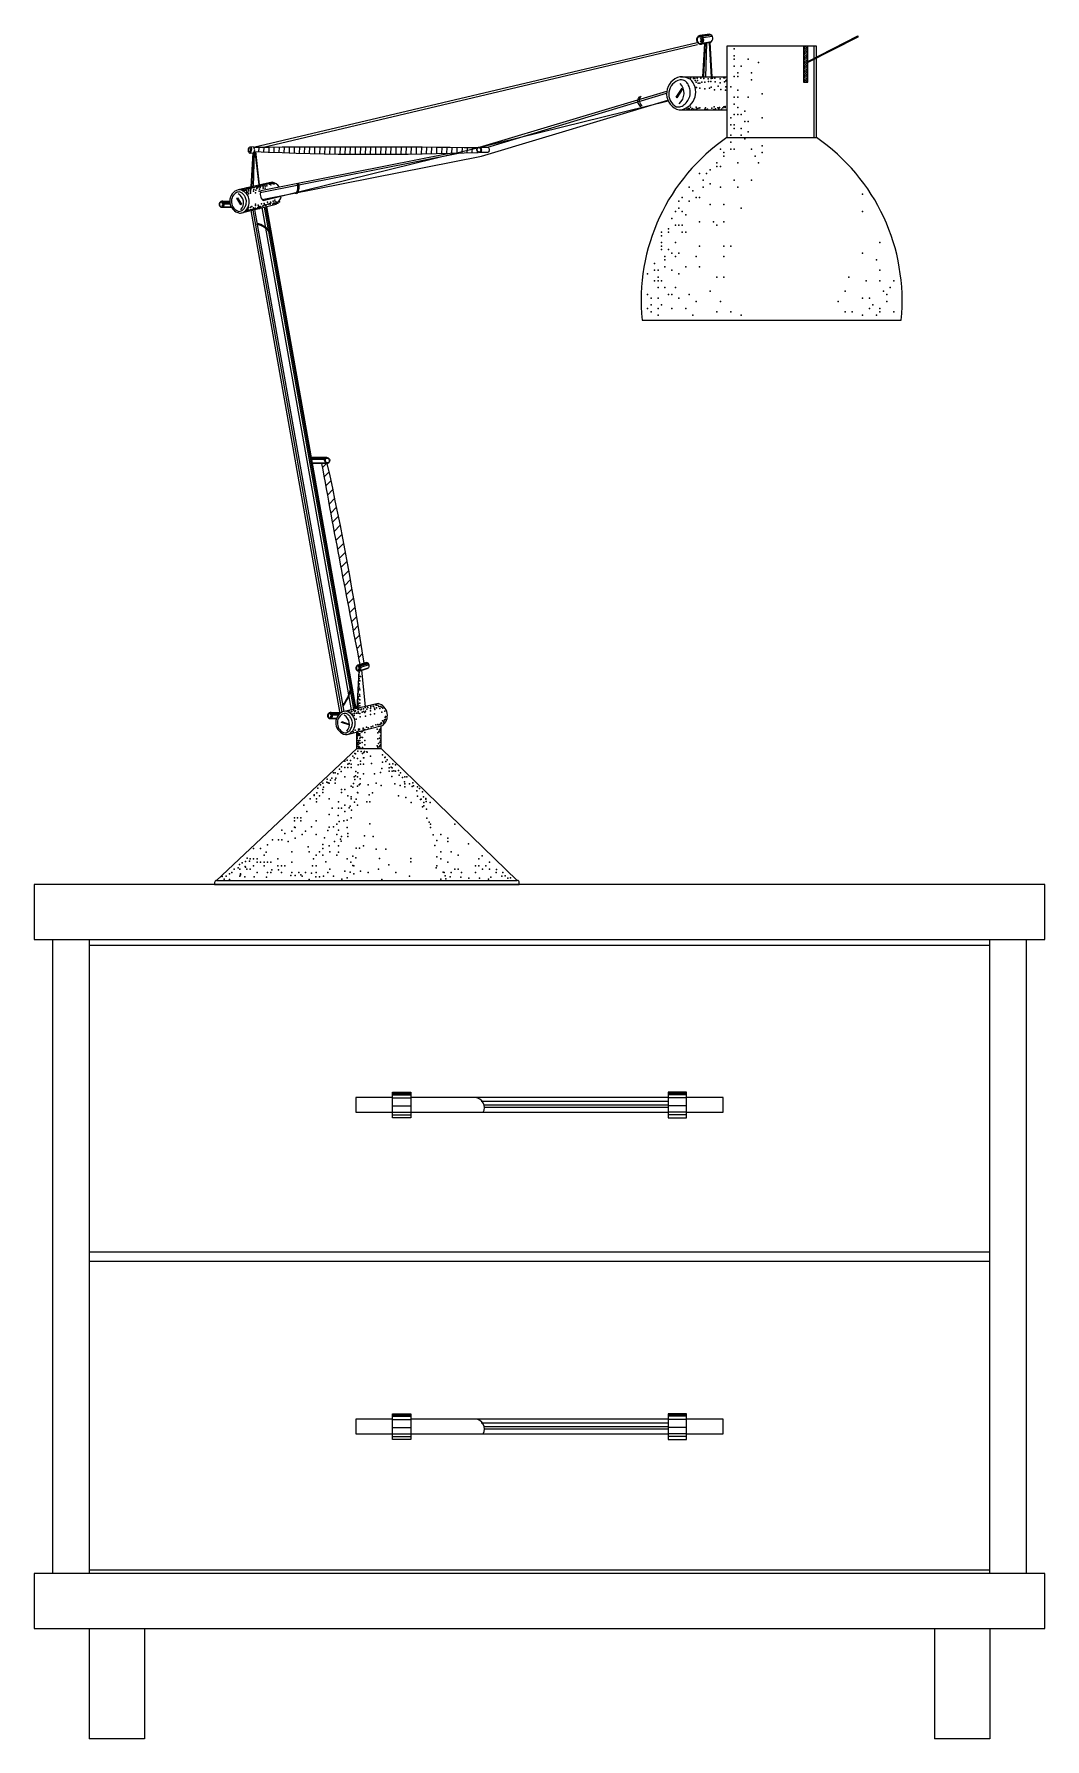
# Model space of a CAD drawing. Header units: millimetres. Extents: x 3060 to 28796, y 18778 to 36190.
# Drawn here: x 12075 to 12625, y 34043 to 34971 of the extents above; entities that cross this region are included whole.
import ezdxf

# ---------------------------------------------------------------- set-up
doc = ezdxf.new("R2010")
doc.units = ezdxf.units.MM

# ---------------------------------------------------------------- blocks, each defined once
blk = doc.blocks.new('A$C272975BB')
h = blk.add_hatch()
h.set_pattern_fill('ANSI31', color=256, scale=5.526549, style=0)
h.set_pattern_definition([(45, (-8969.81595, -5411.5748), (-0.488482534, 0.488482534), [])])
h.paths.add_polyline_path([(418.73, 901.59), (420.94, 901.59), (420.94, 921.27), (418.73, 921.27)])
h = blk.add_hatch()
h.set_pattern_fill('ANSI31', color=256, scale=22.106196, angle=42.76135, style=0)
h.set_pattern_definition([(87.761353, (-9195.548, -5055.1902), (-2.76116556, 0.10793855), [])])
h.paths.add_polyline_path([(241.7, 863.43, -0.487368), (241.26, 865.86, 0.006326), (119.73, 866.06, -0.258695), (119.58, 863.99), (119.58, 863.91, 0.020675)])
h = blk.add_hatch()
h.set_pattern_fill('ANSI31', color=256, scale=33.159294, style=0)
h.set_pattern_definition([(45, (-8957.1037, -5375.896), (-2.9308952, 2.9308952), [])])
h.paths.add_polyline_path([(159.53, 694.08, -0.018609), (159.4, 694.11), (156.46, 694.11, 0.005294), (177.25, 584.71), (179.51, 585.38, 0.018598)])
for p, q in [((119.36, 866.31), (360.84, 923.31)), ((124.18, 866.11), (361.05, 922.22)), ((362.47, 927.1), (362.46, 927.03)), ((362.96, 926.9), (367.94, 927.66)), ((363.41, 926.6), (368.4, 927.35)), ((363.55, 922.84), (368.61, 923.75)), ((364.74, 922.64), (363.71, 904.49)), ((363.98, 925.93), (368.95, 926.69)), ((365.14, 922.81), (364.21, 904.55)), ((364.76, 927.44), (364.76, 927.43)), ((365.83, 922.91), (365.41, 904.55)), ((367.31, 923.14), (368.38, 904.44)), ((367.63, 923.25), (368.7, 904.55)), ((424.26, 921.27), (424.26, 871.53)), ((351.76, 904.55), (376.95, 904.55)), ((124.55, 837.29), (345.04, 891.41)), ((242.31, 866.3), (344.25, 896.74)), ((243.39, 861.43), (344.88, 891.79)), ((246.85, 866.22), (344.16, 895.74)), ((351.37, 886.59), (376.95, 886.59)), ((118.97, 863.14), (117.92, 844.63)), ((119.3, 863.19), (118.26, 844.76)), ((119.69, 863.65), (119.16, 844.92)), ((120.16, 863.88), (122.31, 845.69)), ((120.38, 863.87), (122.52, 845.69)), ((123.08, 841.67), (230.95, 863.06)), ((123.4, 842.72), (225.16, 862.9)), ((376.95, 871.53), (425.68, 871.53)), ((124.08, 837.77), (243.39, 861.43)), ((102.22, 836.88), (106.47, 836.88)), ((102.86, 836.64), (106.48, 836.64)), ((103.23, 836.2), (106.51, 836.2)), ((103.47, 835.52), (106.66, 835.52)), ((117.85, 831.78), (166.38, 558.03)), ((118.94, 832.06), (167.41, 558.77)), ((120, 832.33), (168.44, 559.18)), ((123.97, 833.35), (172.49, 560.1)), ((125.25, 833.67), (173.77, 560.39)), ((125.98, 833.86), (174.51, 560.56)), ((126.45, 833.98), (174.98, 560.67)), ((159.35, 697.39), (150.7, 697.39)), ((158.8, 697.22), (150.73, 697.22)), ((158.49, 696.93), (150.79, 696.93)), ((158.16, 696.32), (150.89, 696.32)), ((158.99, 694.27), (151.26, 694.27)), ((159.62, 694.11), (151.29, 694.11)), ((176.62, 584.4), (181.13, 585.75)), ((176.95, 584.26), (181.46, 585.61)), ((177.4, 583.92), (181.89, 585.27)), ((177.76, 583.35), (182.24, 584.69)), ((176.6, 581.14), (175.58, 560.8)), ((177.35, 581.46), (181.84, 582.87)), ((178.14, 581.58), (180.19, 561.86)), ((161.19, 558.6), (166.29, 558.6)), ((161.83, 558.36), (166.29, 558.36)), ((162.19, 557.93), (166.29, 557.93)), ((162.43, 557.25), (165.62, 557.25)), ((175.59, 539.06), (175.59, 547.97)), ((188.85, 539.06), (188.85, 551.36)), ((175.59, 539.06), (188.85, 539.06)), ((550, 465), (0, 465)), ((0, 465), (0, 435)), ((99.32, 467.21), (262.91, 467.21)), ((550, 435), (550, 465)), ((0, 435), (550, 435)), ((10, 435), (10, 90)), ((30, 435), (30, 90)), ((30, 432), (520, 432)), ((520, 90), (520, 435)), ((540, 90), (540, 435)), ((195, 349), (175, 349)), ((175, 349), (175, 341)), ((194.96, 350.59), (205, 350.59)), ((195, 349), (195, 352)), ((195, 352), (205, 352)), ((195, 341), (195, 349)), ((195, 338), (195, 349)), ((195, 348.84), (205, 348.84)), ((195, 344.5), (205, 344.5)), ((195.08, 351.25), (205, 351.25)), ((205, 352), (205, 341)), ((275, 349), (205, 349)), ((243.18, 347.08), (345, 347.08)), ((244.54, 345.03), (345, 345.03)), ((245.1, 343.79), (345, 343.79)), ((345, 349), (275, 349)), ((355, 352), (345, 352)), ((345, 352), (345, 341)), ((354.92, 351.25), (345, 351.25)), ((355.04, 350.59), (345, 350.59)), ((355, 348.84), (345, 348.84)), ((355, 344.5), (345, 344.5)), ((355, 349), (355, 352)), ((355, 338), (355, 349)), ((355, 341), (355, 349)), ((375, 349), (355, 349)), ((375, 341), (375, 349)), ((175, 341), (195, 341)), ((195, 341), (205, 341)), ((195, 339.55), (205, 339.55)), ((205, 338), (195, 338)), ((205, 341), (345, 341)), ((205, 341), (205, 338)), ((355, 341), (345, 341)), ((345, 341), (345, 338)), ((355, 339.55), (345, 339.55)), ((345, 338), (355, 338)), ((355, 341), (375, 341)), ((30, 265), (520, 265)), ((30, 260), (520, 260)), ((195, 174), (195, 177)), ((195, 177), (205, 177)), ((205, 177), (205, 166)), ((355, 177), (345, 177)), ((345, 177), (345, 166)), ((355, 174), (355, 177)), ((195, 174), (175, 174)), ((175, 174), (175, 166)), ((194.96, 175.59), (205, 175.59)), ((195, 166), (195, 174)), ((195, 163), (195, 174)), ((195, 173.84), (205, 173.84)), ((195, 169.5), (205, 169.5)), ((195.08, 176.25), (205, 176.25)), ((275, 174), (205, 174)), ((243.18, 172.08), (345, 172.08)), ((244.54, 170.03), (345, 170.03)), ((245.1, 168.79), (345, 168.79)), ((345, 174), (275, 174)), ((354.92, 176.25), (345, 176.25)), ((355.04, 175.59), (345, 175.59)), ((355, 173.84), (345, 173.84)), ((355, 169.5), (345, 169.5)), ((355, 163), (355, 174)), ((375, 174), (355, 174)), ((355, 166), (355, 174)), ((375, 166), (375, 174)), ((175, 166), (195, 166)), ((195, 166), (205, 166)), ((195, 164.55), (205, 164.55)), ((205, 163), (195, 163)), ((205, 166), (345, 166)), ((205, 166), (205, 163)), ((345, 166), (345, 163)), ((355, 166), (345, 166)), ((355, 164.55), (345, 164.55)), ((345, 163), (355, 163)), ((355, 166), (375, 166)), ((550, 90), (0, 90)), ((0, 90), (0, 60)), ((30, 92), (520, 92)), ((550, 60), (550, 90)), ((0, 60), (550, 60)), ((30, 60), (30, 0)), ((60, 60), (60, 0)), ((490, 60), (490, 0)), ((520, 60), (520, 0)), ((60, 0), (30, 0)), ((520, 0), (490, 0))]:
    blk.add_line(p, q)
for points in [[(362.57, 922.34), (368.08, 923.33, 0.641064), (367.58, 927.81), (362.26, 927.03)], [(362.42, 926.58, 0.083661), (361.98, 926.55, 0.685038), (362.12, 922.67)], [(353.14, 902.8, 0.083661), (351.48, 902.96, 0.685038), (349.44, 888.19)], [(242.37, 863.63, -0.083661), (242.09, 863.6, -0.685038), (241.74, 866.07)], [(241.99, 866.34), (246.65, 866.31, -0.641064), (246.84, 863.42)], [(247.56, 864.22, -0.174695), (246.84, 863.42), (242.32, 863.33)], [(133.32, 844.69, 0.177444), (129.53, 847.29), (111.06, 843.06)], [(102.38, 836.54, 0.083661), (102.08, 836.58, 0.685038), (101.67, 833.89)], [(111.56, 841.88, 0.083661), (110.4, 841.71, 0.685038), (111.46, 831.3)], [(112.76, 830.47), (131.71, 835.33, 0.183148), (134.38, 839.25)], [(159.19, 697.06, -0.083661), (159.49, 697.09, -0.685038), (159.89, 694.4)], [(176.85, 581.17), (181.69, 582.74, 0.641064), (180.93, 585.81), (176.21, 584.4)], [(176.35, 584.1, 0.083661), (176.06, 584.04, 0.685038), (176.5, 581.36, 0.685038)], [(161.34, 558.27, 0.083661), (161.04, 558.3, 0.685038), (160.64, 555.61, 0.685038)], [(169.22, 558.05, 0.083661), (168.06, 557.88, 0.685038), (169.12, 547.48, 0.685038)], [(170.42, 546.65), (189.37, 551.5, 0.641064), (187.19, 563.47), (168.72, 559.23)], [(175.59, 539.06), (99.32, 467.21, 0.414214), (98.22, 466.11), (98.22, 465), (264.02, 465), (264.02, 466.11, 0.414214), (262.91, 467.21), (188.85, 539.06)]]:
    blk.add_lwpolyline(points, format="xyb")
for points in [[(330.84, 772.05), (471.78, 772.05, 0.273505), (425.68, 871.53), (425.68, 921.27), (376.95, 921.27), (376.95, 871.53, 0.273505)], [(362.2, 922.35, 0.130303), (362.94, 922.42, 0.576801), (363.24, 926.72, 0.264517), (361.89, 926.95, 0.710752)], [(349.55, 886.9, 0.130303), (352.37, 886.68, 0.598804), (356.92, 903.36, 0.121835), (351.41, 904.55, 0.710752)], [(117.06, 863.11, 0.130303), (117.58, 863.08, 0.331854), (118.2, 866.01, 0.328319), (117.36, 866.33, 0.500332)], [(241.75, 866.29, -0.130303), (242.22, 866.33, -0.576801), (242.91, 863.64, -0.264517), (242.08, 863.34, -0.710752)], [(101.69, 833.65, 0.130303), (102.21, 833.61, 0.576801), (102.97, 836.53, 0.264517), (102.07, 836.87, 0.710752)], [(111.76, 830.44, 0.130303), (113.71, 830.76, 0.576801), (113.76, 842.4, 0.264517), (110.08, 842.78, 0.710752)], [(159.88, 694.16, -0.130303), (159.36, 694.12, -0.576801), (158.6, 697.05, -0.264517), (159.5, 697.38, -0.710752)], [(176.59, 581.14, 0.130303), (177.1, 581.26, 0.576801), (176.92, 584.27, 0.264517), (175.96, 584.32, 0.710752)], [(160.66, 555.37, 0.130303), (161.17, 555.33, 0.576801), (161.93, 558.26, 0.264517), (161.03, 558.59, 0.710752)], [(169.42, 546.61, 0.130303), (171.38, 546.93, 0.576801), (171.42, 558.57, 0.264517), (167.74, 558.96, 0.710752)]]:
    blk.add_lwpolyline(points, format="xyb", close=True)
for points in [[(418.73, 921.27), (418.73, 901.59), (420.94, 901.59), (420.94, 921.27)], [(420.94, 912.92), (448.17, 926.85), (448.17, 926.21), (420.94, 912.29)], [(352.93, 898.22), (349.78, 893.18), (349.42, 893.44), (352.57, 898.47), (352.94, 898.24)], [(117.32, 863.06), (119.26, 863.15)], [(119.26, 866.4), (117.63, 866.35)], [(110.69, 838.78), (112.86, 835.26), (112.46, 834.98), (110.29, 838.5), (110.7, 838.75)], [(101.95, 833.59), (107.36, 833.6)], [(102.71, 833.84), (107.23, 833.84)], [(160.91, 555.32), (164.48, 555.32)], [(161.67, 555.56), (164.62, 555.56)], [(167.48, 553.68), (171.38, 552.3), (171.24, 551.84), (167.34, 553.21), (167.5, 553.67)]]:
    blk.add_lwpolyline(points)
for centre, radius, start, end in [((361.33, 924.5), 1.66, 315.80306, 60.47312), ((346.04, 895.65), 7.62, 311.2552, 44.57549), ((331.66, 891.41), 3.33, 134.3613, 242.91935), ((332.99, 891.66), 3.69, 141.84659, 236.05438), ((116.3, 864.75), 1.51, 309.24206, 43.48473), ((117.87, 864.77), 2.14, 310.70108, 49.29892), ((172.47, -3936.53), 4802.88, 89.17587, 90.62906), ((186.47, 2339.7), 1477.31, 267.41432, 272.14278), ((136.51, 844.6), 7.02, 327.72706, 16.96394), ((137.2, 844.75), 7.02, 327.66879, 16.91759), ((101.22, 835.33), 1.39, 311.87007, 45.66294), ((108.36, 836.04), 5.56, 317.08546, 61.43665), ((127.72, 840.79), 4.72, 155.85821, 227.83937), ((118.87, 813.04), 11.96, 35.5827, 78.97023), ((117.63, 811.04), 13.81, 36.72348, 74.95549), ((5332.66, 1621.57), 5258.64, 190.15883, 191.37166), ((-1291.11, 371.27), 1486.12, 8.28385, 12.54664), ((175.49, 582.62), 1.47, 316.94921, 57.8884), ((149.26, 576.67), 23.55, 322.52567, 356.26328), ((148.45, 576.92), 24.66, 322.54138, 353.28125), ((160.18, 557.05), 1.39, 311.87007, 45.66294), ((166.02, 552.21), 5.56, 317.08546, 61.43665), ((239.78, 343.71), 5.29, 329.22103, 87.61359), ((239.78, 168.71), 5.29, 329.22103, 87.61359)]:
    blk.add_arc(centre, radius, start, end)
for points in [[(362.12, 922.67), (362.27, 922.68), (362.43, 922.73), (362.78, 922.82), (363.02, 922.98), (363.33, 923.38), (363.46, 923.6), (363.68, 924.11), (363.76, 924.39), (363.75, 925), (363.66, 925.31), (363.5, 925.71), (363.33, 925.94), (363.07, 926.28), (362.92, 926.4), (362.65, 926.53), (362.54, 926.56), (362.43, 926.58), (362.43, 926.58), (362.42, 926.58), (362.42, 926.58)], [(349.44, 888.19), (350.03, 888.13), (350.66, 888.19), (352.04, 888.3), (353.07, 888.75), (354.49, 890.08), (355.14, 890.82), (356.28, 892.59), (356.78, 893.62), (357.15, 895.92), (357, 897.15), (356.68, 898.79), (356.19, 899.75), (355.42, 901.21), (354.92, 901.78), (354, 902.46), (353.61, 902.65), (353.2, 902.78), (353.18, 902.78), (353.16, 902.79), (353.14, 902.8)], [(241.74, 866.07), (241.83, 866.08), (241.94, 866.07), (242.17, 866.05), (242.34, 865.98), (242.58, 865.76), (242.69, 865.64), (242.88, 865.34), (242.97, 865.17), (243.03, 864.78), (243.01, 864.58), (242.96, 864.3), (242.88, 864.14), (242.75, 863.9), (242.66, 863.8), (242.51, 863.69), (242.45, 863.66), (242.38, 863.63), (242.38, 863.63), (242.37, 863.63), (242.37, 863.63)], [(101.67, 833.89), (101.78, 833.87), (101.9, 833.88), (102.15, 833.9), (102.34, 833.98), (102.6, 834.22), (102.72, 834.36), (102.93, 834.68), (103.03, 834.86), (103.1, 835.28), (103.07, 835.51), (103.02, 835.81), (102.93, 835.98), (102.79, 836.25), (102.7, 836.36), (102.53, 836.48), (102.46, 836.52), (102.39, 836.54), (102.39, 836.54), (102.38, 836.54), (102.38, 836.54)], [(111.46, 831.3), (111.88, 831.36), (112.3, 831.51), (113.22, 831.81), (113.85, 832.29), (114.6, 833.43), (114.91, 834.05), (115.4, 835.44), (115.57, 836.23), (115.43, 837.86), (115.13, 838.67), (114.64, 839.74), (114.14, 840.31), (113.37, 841.18), (112.94, 841.48), (112.2, 841.79), (111.9, 841.86), (111.6, 841.88), (111.59, 841.88), (111.57, 841.88), (111.56, 841.88)], [(159.89, 694.4), (159.79, 694.39), (159.67, 694.4), (159.42, 694.41), (159.23, 694.49), (158.97, 694.73), (158.85, 694.87), (158.64, 695.19), (158.54, 695.37), (158.47, 695.8), (158.5, 696.02), (158.55, 696.32), (158.64, 696.5), (158.78, 696.76), (158.87, 696.87), (159.03, 696.99), (159.1, 697.03), (159.18, 697.05), (159.18, 697.05), (159.19, 697.06), (159.19, 697.06)], [(176.5, 581.36), (176.61, 581.38), (176.72, 581.43), (176.95, 581.52), (177.11, 581.65), (177.28, 581.96), (177.35, 582.13), (177.46, 582.5), (177.49, 582.7), (177.43, 583.13), (177.33, 583.33), (177.19, 583.6), (177.05, 583.74), (176.84, 583.95), (176.72, 584.02), (176.52, 584.09), (176.44, 584.1), (176.37, 584.1), (176.36, 584.1), (176.36, 584.1), (176.35, 584.1)], [(160.64, 555.61), (160.75, 555.6), (160.86, 555.61), (161.11, 555.63), (161.3, 555.71), (161.56, 555.95), (161.68, 556.08), (161.9, 556.4), (161.99, 556.59), (162.06, 557.01), (162.04, 557.23), (161.98, 557.53), (161.89, 557.71), (161.75, 557.98), (161.66, 558.08), (161.5, 558.2), (161.43, 558.24), (161.35, 558.27), (161.35, 558.27), (161.35, 558.27), (161.34, 558.27)], [(169.12, 547.48), (169.54, 547.53), (169.96, 547.68), (170.88, 547.98), (171.51, 548.46), (172.26, 549.6), (172.58, 550.22), (173.06, 551.61), (173.23, 552.4), (173.1, 554.03), (172.79, 554.84), (172.3, 555.91), (171.81, 556.48), (171.04, 557.35), (170.6, 557.66), (169.86, 557.96), (169.56, 558.03), (169.26, 558.05), (169.25, 558.05), (169.24, 558.05), (169.22, 558.05)]]:
    blk.add_open_spline(points, degree=3, knots=[3.294068, 3.294068, 3.294068, 3.294068, 3.647859, 3.647859, 4.043866, 4.043866, 4.439873, 4.439873, 4.83588, 4.83588, 5.231886, 5.231886, 5.627893, 5.627893, 6.0239, 6.0239, 6.283185, 6.283185, 6.283185, 6.295262, 6.295262, 6.295262, 6.295262])
for p in [(380.99, 919.83), (380.99, 916.07), (380.99, 914.18), (380.99, 914.18), (380.99, 910.41), (384.76, 910.41), (388.54, 914.18), (394.19, 912.3), (357.2, 903.85), (358.82, 903.71), (359.49, 903.71), (359.76, 902.5), (360.3, 901.56), (360.7, 903.85), (360.97, 902.64), (361.24, 901.16), (362.32, 901.02), (362.86, 903.85), (363.26, 901.7), (364.34, 903.71), (364.88, 901.56), (366.76, 903.45), (366.9, 901.97), (368.24, 901.97), (368.38, 903.58), (369.05, 903.85), (370.4, 903.85), (370.53, 901.83), (373.22, 903.45), (373.36, 901.29), (375.38, 903.98), (375.65, 901.83), (375.92, 903.98), (376.32, 902.37), (376.72, 902.77), (380.99, 904.76), (382.88, 906.65), (382.88, 904.76), (390.42, 906.65), (390.42, 902.88), (360.44, 898.74), (362.19, 898.34), (365.01, 898.07), (367.44, 898.34), (368.38, 899.01), (370.26, 897.39), (372.15, 899.41), (373.63, 897.66), (376.18, 897.26), (376.45, 899.14), (379.11, 899.11), (380.99, 893.46), (382.88, 897.23), (382.88, 893.46), (388.54, 893.46), (396.08, 895.34), (355.32, 886.9), (355.99, 887.31), (356.67, 887.17), (357.2, 888.12), (357.88, 886.9), (358.01, 887.31), (358.95, 886.9), (360.17, 887.98), (360.17, 887.04), (360.7, 887.31), (361.78, 887.44), (362.19, 887.71), (364.88, 886.9), (365.28, 887.71), (365.69, 886.64), (366.09, 886.77), (366.36, 887.04), (368.78, 887.58), (369.86, 886.77), (369.99, 888.25), (370.8, 887.17), (372.01, 887.71), (372.55, 887.17), (372.95, 887.85), (374.03, 886.9), (374.7, 887.71), (375.38, 888.25), (376.05, 888.38), (376.05, 887.85), (379.11, 882.15), (380.99, 889.69), (380.99, 889.69), (380.99, 884.04), (382.88, 887.8), (382.88, 884.04), (384.76, 884.04), (386.65, 885.92), (396.08, 882.15), (379.11, 878.38), (379.11, 872.73), (380.99, 878.38), (380.99, 876.5), (384.76, 876.5), (384.76, 872.73), (386.65, 880.27), (388.54, 880.27), (388.54, 874.62), (373.45, 865.19), (375.33, 863.31), (379.11, 868.96), (379.11, 865.19), (380.99, 865.19), (386.65, 870.85), (390.42, 865.19), (396.08, 867.08), (396.08, 863.31), (367.79, 853.89), (371.56, 857.66), (371.56, 855.77), (373.45, 855.77), (375.33, 861.43), (382.88, 857.66), (392.31, 861.43), (394.19, 857.66), (117.97, 844.47), (118.89, 844.63), (119.81, 844.32), (120.73, 844.63), (120.96, 844.63), (121.19, 844.86), (121.81, 844.4), (122.11, 844.86), (122.34, 845.24), (122.42, 844.86), (123.11, 845.24), (123.34, 845.01), (123.8, 845.78), (124.18, 845.7), (124.34, 845.55), (124.41, 845.24), (124.72, 844.7), (124.87, 845.85), (125.33, 845.93), (125.56, 845.62), (125.8, 845.01), (125.95, 846.24), (126.41, 846.24), (126.56, 845.24), (126.64, 846.24), (126.72, 846.08), (127.33, 846.54), (127.48, 846.47), (128.02, 846.31), (128.02, 846.16), (128.71, 846.54), (128.86, 846.54), (128.86, 845.85), (129.09, 846.77), (129.32, 847.08), (129.48, 846.77), (130.09, 846.54), (130.09, 846.24), (130.63, 846.39), (356.47, 844.47), (362.13, 852.01), (364.02, 848.24), (364.02, 844.47), (365.9, 852.01), (365.9, 852.01), (367.79, 846.35), (373.45, 844.47), (380.99, 848.24), (382.88, 844.47), (390.42, 848.24), (113.06, 843.02), (113.68, 843.32), (113.83, 842.86), (113.98, 843.09), (114.37, 842.94), (114.75, 843.4), (114.83, 842.79), (115.06, 843.17), (115.29, 843.17), (115.52, 842.48), (115.59, 841.41), (115.67, 841.87), (115.75, 844.09), (115.82, 843.55), (116.36, 843.71), (116.36, 841.56), (116.67, 844.01), (116.67, 843.17), (116.74, 842.48), (116.74, 840.95), (117.05, 843.78), (117.51, 844.01), (117.82, 842.63), (117.82, 841.95), (117.82, 841.26), (117.89, 843.4), (118.36, 844.17), (119.05, 844.24), (119.35, 842.4), (119.51, 843.32), (120.43, 835.28), (120.5, 841.33), (120.73, 842.86), (121.19, 843.71), (122.5, 842.33), (122.65, 843.4), (122.96, 844.24), (123.65, 835.43), (124.72, 844.01), (125.26, 835.59), (125.64, 844.01), (126.95, 836.35), (127.18, 835.28), (127.41, 835.28), (128.02, 835.36), (128.48, 835.28), (128.63, 836.27), (128.86, 836.05), (129.86, 835.28), (130.01, 836.81), (130.17, 835.74), (131.01, 837.42), (131.01, 835.66), (131.16, 836.58), (131.7, 835.43), (131.85, 836.27), (132.62, 835.74), (133.54, 836.58), (350.82, 836.93), (352.7, 838.82), (356.47, 836.93), (356.47, 836.93), (358.36, 842.58), (360.25, 838.82), (362.13, 838.82), (367.79, 835.05), (375.33, 835.05), (450.78, 840.7), (114.9, 831.22), (115.67, 831.83), (115.67, 831.6), (116.28, 831.83), (116.36, 832.67), (116.74, 833.36), (116.82, 831.98), (117.05, 832.06), (117.74, 833.67), (117.97, 832.44), (118.43, 834.05), (118.89, 832.37), (119.35, 833.21), (119.35, 832.44), (119.51, 833.06), (119.81, 832.98), (120.43, 833.06), (120.5, 834.51), (121.12, 832.67), (121.73, 833.44), (121.88, 834.67), (122.04, 833.36), (122.34, 833.9), (122.42, 833.36), (122.57, 832.98), (122.65, 833.59), (122.96, 833.9), (123.34, 833.82), (124.49, 834.21), (124.8, 834.44), (125.56, 834.97), (126.03, 834.51), (126.18, 834.82), (347.04, 827.51), (348.93, 831.28), (350.82, 833.16), (352.7, 831.28), (354.59, 829.4), (384.76, 833.16), (450.78, 831.28), (341.39, 819.97), (341.39, 818.09), (345.16, 821.86), (345.16, 819.97), (348.93, 823.74), (350.82, 823.74), (352.7, 823.74), (352.7, 819.97), (354.59, 819.97), (362.13, 825.63), (369.68, 825.63), (369.68, 825.63), (371.56, 823.74), (375.33, 825.63), (341.39, 814.32), (341.39, 812.44), (341.39, 810.55), (345.16, 810.55), (345.16, 810.55), (347.04, 808.67), (348.93, 814.32), (350.82, 808.67), (362.13, 812.44), (375.33, 812.44), (379.11, 812.44), (450.78, 808.67), (460.21, 814.32), (337.61, 803.02), (337.61, 799.25), (339.5, 799.25), (343.27, 806.79), (343.27, 806.79), (343.27, 804.9), (343.27, 801.13), (347.04, 799.25), (348.93, 806.79), (354.59, 801.13), (360.25, 806.79), (362.13, 801.13), (375.33, 806.79), (458.32, 804.9), (460.21, 799.25), (333.84, 797.36), (333.84, 797.36), (337.61, 793.6), (339.5, 795.48), (339.5, 795.48), (339.5, 793.6), (339.5, 789.83), (341.39, 793.6), (343.27, 789.83), (348.93, 789.83), (350.82, 797.36), (371.56, 795.48), (375.33, 795.48), (443.23, 795.48), (452.66, 793.6), (460.21, 793.6), (465.87, 789.83), (467.75, 793.6), (333.84, 786.06), (335.73, 784.18), (335.73, 780.41), (339.5, 784.18), (341.39, 780.41), (345.16, 786.06), (347.04, 786.06), (350.82, 784.18), (356.47, 786.06), (360.25, 782.29), (367.79, 787.94), (373.45, 782.29), (437.57, 782.29), (441.35, 787.94), (450.78, 784.18), (454.55, 784.18), (456.43, 780.41), (462.09, 787.94), (463.98, 786.06), (463.98, 782.29), (333.84, 778.52), (335.73, 776.64), (339.5, 778.52), (339.5, 778.52), (339.5, 774.76), (347.04, 778.52), (354.59, 778.52), (358.36, 774.76), (371.56, 776.64), (379.11, 776.64), (384.76, 774.76), (441.35, 776.64), (445.12, 776.64), (450.78, 774.76), (454.55, 778.52), (458.32, 774.76), (460.21, 778.52), (460.21, 776.64), (467.75, 776.64), (176.74, 579.3), (176.9, 580.29), (176.9, 578.31), (176.9, 577.15), (176.9, 576), (177.23, 575.83), (177.56, 578.14), (176.24, 570.05), (176.24, 569.22), (176.24, 566.09), (176.41, 572.03), (176.41, 571.04), (176.41, 570.55), (176.41, 567.24), (176.41, 566.91), (176.57, 573.02), (176.74, 573.85), (176.74, 572.86), (176.9, 574.18), (177.07, 571.87), (177.07, 568.4), (177.23, 570.88), (177.23, 567.41), (171.29, 559.16), (171.45, 559.64), (172.54, 558.98), (172.72, 559.34), (172.93, 559.15), (173.25, 557.73), (173.76, 559.81), (174.09, 557.99), (174.09, 557), (174.33, 559.34), (174.33, 558.09), (174.5, 559.16), (174.59, 559.15), (174.92, 559.48), (175.41, 558.32), (175.91, 563.94), (175.91, 563.11), (175.91, 561.79), (176.07, 564.76), (176.07, 563.28), (176.07, 562.45), (176.07, 562.12), (176.07, 560.97), (176.07, 560.31), (176.24, 562.12), (176.24, 558.98), (176.24, 558.16), (176.41, 562.78), (176.65, 560.23), (176.74, 563.77), (176.74, 561.13), (177.07, 565.76), (177.19, 558.09), (177.23, 565.43), (177.23, 563.61), (177.23, 562.29), (177.72, 560.05), (177.89, 560.47), (178.08, 560.41), (178.44, 558.8), (179.15, 560.59), (179.22, 559.15), (179.87, 558.62), (180.05, 561.3), (180.23, 559.34), (181.03, 560.47), (181.36, 561.46), (181.66, 561.3), (183.02, 560.8), (183.09, 559.51), (183.09, 557.55), (183.18, 562.12), (183.27, 561.66), (184.52, 562.02), (184.67, 562.12), (184.7, 561.84), (185.17, 560.97), (185.23, 557.91), (185.41, 560.23), (185.77, 562.73), (186.31, 562.55), (186.32, 561.13), (186.99, 562.62), (187.02, 562.55), (187.65, 561.79), (188.1, 560.77), (188.47, 561.79), (189.14, 561.46), (189.17, 558.8), (189.71, 560.94), (190.78, 559.34), (173.61, 548.08), (174.75, 548.91), (175.22, 555.05), (175.76, 548.26), (176.47, 549.51), (176.65, 548.97), (177.07, 549.57), (177.37, 556.3), (177.72, 548.26), (178.06, 548.08), (178.62, 548.35), (178.98, 549.51), (179.05, 550.07), (179.87, 549.33), (179.96, 547.72), (180.23, 556.66), (180.87, 550.56), (181.84, 550.23), (183.35, 550.73), (184.34, 551.12), (185.99, 551.88), (186.75, 549.51), (187.02, 552.01), (187.11, 547.55), (187.15, 551.88), (187.65, 548.25), (188.01, 549.24), (188.14, 552.05), (188.27, 548.97), (188.36, 547.9), (188.54, 549.96), (188.63, 552.37), (188.8, 553.04), (188.97, 552.54), (189.63, 554.03), (190.06, 552.9), (190.29, 553.86), (190.29, 553.7), (190.62, 554.69), (190.95, 555.85), (191.28, 556.34), (191.28, 554.86), (175.85, 546.74), (175.85, 545.94), (175.85, 545.13), (175.85, 544.51), (175.85, 543.44), (175.85, 542.36), (175.85, 541.92), (175.85, 541.02), (175.85, 540.04), (175.94, 547.37), (176.07, 541.15), (176.38, 546.03), (176.47, 547.19), (176.47, 539.77), (176.56, 547.19), (176.56, 542.54), (176.57, 541.15), (176.74, 546.43), (176.74, 543.29), (176.74, 540.16), (176.9, 541.97), (177.07, 539.66), (177.19, 546.03), (177.19, 539.51), (177.28, 546.92), (177.28, 544.69), (177.28, 543.44), (177.37, 541.83), (177.73, 545.11), (178.53, 542.19), (178.62, 544.95), (178.62, 539.51), (179.96, 543.35), (179.96, 540.94), (186.67, 540.4), (186.99, 539.66), (187.02, 544.24), (187.48, 541.81), (187.81, 539.83), (187.98, 544.62), (188.1, 542.45), (188.19, 540.4), (188.45, 541.02), (188.54, 545.85), (188.54, 543.53), (167.27, 529.07), (169.03, 532.15), (170.38, 532.7), (170.74, 530.44), (171.42, 530.88), (172.2, 532.44), (172.46, 530.44), (173.49, 534.77), (174.17, 533.86), (174.53, 536.33), (174.79, 536.07), (176.04, 533.64), (176.09, 537.62), (176.35, 530.1), (177.59, 532.15), (177.59, 530.44), (177.93, 537.4), (178.68, 536.33), (179.31, 533.86), (179.31, 530.44), (179.46, 536.84), (179.46, 533.99), (179.72, 537.36), (181.02, 537.28), (181.28, 537.1), (183.1, 534.77), (183.61, 530.88), (189.53, 535.61), (189.53, 535.61), (189.58, 531.62), (190.83, 534.05), (191.09, 534.31), (191.45, 531.85), (192.13, 532.76), (193.43, 530.42), (194.2, 528.87), (195.24, 530.68), (196.59, 530.14), (157.04, 520.17), (159.22, 520.77), (159.48, 522.33), (160, 520.25), (160.47, 520.17), (161.3, 521.81), (162.08, 522.84), (162.85, 525.7), (163.89, 525.7), (163.89, 521.89), (163.89, 520.17), (164.15, 522.84), (165.19, 525.18), (166.23, 527.77), (167.01, 526.47), (169.03, 528.73), (169.03, 523.6), (170.74, 528.73), (172.46, 528.73), (173.75, 519.99), (174.17, 523.6), (174.17, 523.6), (174.53, 522.07), (174.79, 524.14), (175.05, 526.47), (175.88, 523.6), (176.09, 525.7), (177.39, 522.59), (177.39, 519.73), (179.31, 525.31), (185.17, 525.18), (186.16, 520.17), (188.5, 526.01), (189.27, 528.09), (193.17, 528.43), (193.17, 526.71), (194.69, 523.85), (194.88, 528.43), (194.88, 526.71), (195.76, 526.79), (196.2, 519.84), (196.59, 526.71), (198.36, 527.05), (198.62, 524.46), (199.39, 525.76), (200.43, 523.16), (201.47, 520.83), (201.73, 523.68), (201.73, 519.87), (202.77, 523.68), (204.33, 519.79), (206.14, 520.31), (150.19, 511.62), (152.47, 513.77), (152.47, 513.51), (153.62, 511.62), (153.77, 514.81), (154.29, 517.4), (155.33, 513.33), (155.85, 519.22), (157.04, 516.75), (157.04, 515.04), (157.4, 517.92), (160.47, 511.62), (167.32, 516.75), (167.32, 515.04), (169.03, 516.75), (170.74, 513.33), (172.46, 518.46), (172.46, 518.46), (172.46, 512.73), (172.46, 511.62), (173.49, 517.92), (175.31, 511.44), (175.88, 518.46), (175.88, 515.04), (176.09, 514.81), (176.87, 519.22), (181.8, 519.22), (182.32, 513.77), (184.13, 514.81), (188.8, 518.84), (198.21, 513.33), (199.21, 518.84), (201.73, 518.16), (202.22, 512.32), (205.62, 518.24), (206.4, 518.76), (208.22, 515.9), (208.58, 518.16), (208.58, 513.03), (209.77, 517.2), (210.29, 511.32), (210.6, 511.44), (211.33, 515.39), (211.85, 512.79), (213.15, 511.76), (213.15, 511.5), (141.63, 501.35), (143.34, 501.35), (145.05, 501.35), (146.76, 508.2), (148.48, 504.78), (153.62, 509.91), (160.47, 503.06), (162.18, 506.49), (165.45, 502.62), (165.6, 509.91), (165.6, 506.49), (167.32, 506.49), (169.03, 508.2), (169.03, 504.78), (171.42, 506.77), (171.94, 507.55), (172.46, 501.35), (172.72, 505.48), (174.27, 509.88), (175.88, 508.2), (181.02, 509.91), (182.73, 509.91), (205.16, 509.6), (211.38, 507.29), (212.01, 509.6), (212.01, 507.89), (213.24, 510.1), (213.46, 505.99), (213.72, 501.07), (215.43, 509.6), (134.78, 494.51), (136.49, 492.8), (140.21, 494.07), (141.63, 499.64), (141.63, 496.22), (142.09, 495.95), (145.05, 499.64), (145.86, 492.18), (147.75, 494.07), (150.94, 496.39), (153.41, 499.72), (153.41, 499.72), (153.41, 492.18), (159.74, 494.33), (160.47, 496.22), (162.85, 496.4), (164.72, 497.84), (164.72, 492.18), (165.6, 494.51), (165.97, 499.25), (168.5, 499.72), (170.38, 500.03), (170.38, 495.95), (170.74, 492.8), (182.73, 497.93), (215.01, 498.99), (215.65, 497.84), (215.65, 495.95), (217.09, 491.99), (221.31, 492.18), (228.85, 497.84), (119.46, 484.65), (123.23, 484.65), (126.21, 482.53), (127, 486.53), (129.64, 489.38), (133.06, 489.38), (134.78, 489.38), (138.32, 488.42), (140.21, 482.76), (142.09, 490.3), (149.14, 485.58), (149.64, 482.76), (155.29, 482.76), (157.14, 486.81), (157.18, 484.65), (157.92, 490.44), (160.47, 485.95), (160.95, 482.76), (163.37, 488.37), (165.6, 485.95), (165.6, 485.95), (165.6, 482.53), (166.75, 489.66), (167.01, 488.62), (167.32, 491.09), (167.32, 491.09), (170.74, 491.09), (175.31, 484.74), (177.13, 484.74), (179.31, 485.95), (179.72, 491.48), (184.44, 491.09), (186.16, 484.24), (191.3, 484.24), (218.13, 486.29), (219.17, 488.88), (221.31, 482.76), (225.08, 490.3), (225.08, 488.42), (226.96, 482.76), (236.29, 487.07), (108.88, 473.33), (110.95, 474.11), (111.73, 475.92), (111.91, 473.34), (111.91, 473.34), (113.29, 476.7), (114.89, 474.78), (115.1, 477.48), (115.1, 474.37), (115.69, 473.34), (115.88, 479.29), (117.18, 477.74), (117.57, 479), (117.57, 479), (117.57, 473.34), (117.57, 473.34), (119.46, 479), (119.46, 475.23), (121.35, 479), (121.35, 479), (121.35, 477.11), (123.23, 477.11), (125.12, 480.88), (125.12, 477.11), (125.12, 475.23), (127, 477.11), (128.89, 477.11), (132.66, 479), (132.66, 475.23), (134.55, 475.23), (136.43, 475.23), (140.21, 477.11), (151.52, 475.23), (151.95, 479.03), (153.41, 480.88), (153.41, 475.23), (157.18, 480.88), (157.18, 480.88), (158.75, 477.4), (160.95, 473.34), (164.72, 480.88), (170.38, 479), (172.27, 477.11), (173.49, 480.33), (173.49, 475.4), (174.01, 475.14), (175.05, 479.55), (187.36, 473.34), (187.87, 479.11), (193.01, 475.69), (205, 479.11), (205, 477.4), (218.7, 473.98), (219.17, 480.07), (219.17, 475.14), (221.31, 479), (225.08, 477.11), (228.85, 473.34), (230.74, 480.88), (230.74, 473.34), (240.17, 475.23), (242.05, 479), (242.05, 475.23), (243.82, 480.59), (243.94, 473.34), (245.83, 475.23), (247.71, 477.22), (247.71, 473.34), (102.27, 469.38), (103.43, 467.88), (104.46, 469.44), (106.26, 467.69), (106.28, 470.74), (107.58, 471.51), (111.91, 469.57), (112.25, 470.74), (112.25, 470.22), (114.59, 469.18), (119.78, 469.18), (121.35, 471.46), (126.52, 468.92), (127, 471.46), (128.89, 471.46), (128.89, 471.46), (129.31, 472.98), (132.92, 472.98), (134.55, 471.46), (139.76, 469.96), (140.21, 471.46), (142.09, 469.96), (143.98, 471.46), (145.21, 470.22), (145.86, 469.57), (147.75, 471.46), (149.64, 467.69), (150.94, 471.18), (153.25, 469.18), (153.41, 471.46), (155.33, 469.18), (157.4, 469.44), (159.74, 471.51), (162.84, 469.57), (162.84, 469.57), (167.52, 467.88), (169.03, 472.27), (170.38, 468.66), (171.94, 471.77), (174.01, 470.74), (177.59, 472.27), (181.7, 471.46), (189.24, 467.69), (196.79, 471.46), (204.33, 469.57), (221.24, 467.88), (222.54, 471.77), (223.19, 471.46), (223.58, 469.7), (224.1, 468.14), (226.43, 469.18), (226.96, 471.46), (232.14, 468.92), (232.62, 471.46), (236.55, 468.4), (240.17, 471.46), (242.26, 468.4), (247.19, 467.88), (248.49, 468.92), (251.48, 471.46), (251.61, 473.07), (254.46, 469.44), (254.98, 471.51), (256.28, 469.7), (257.83, 468.4), (259.13, 468.66)]:
    blk.add_point(p)

msp = doc.modelspace()

# ---------------------------------------------------------------- block references
msp.add_blockref('A$C272975BB', (12074.89, 34042.96))

doc.saveas('drawing.dxf')
